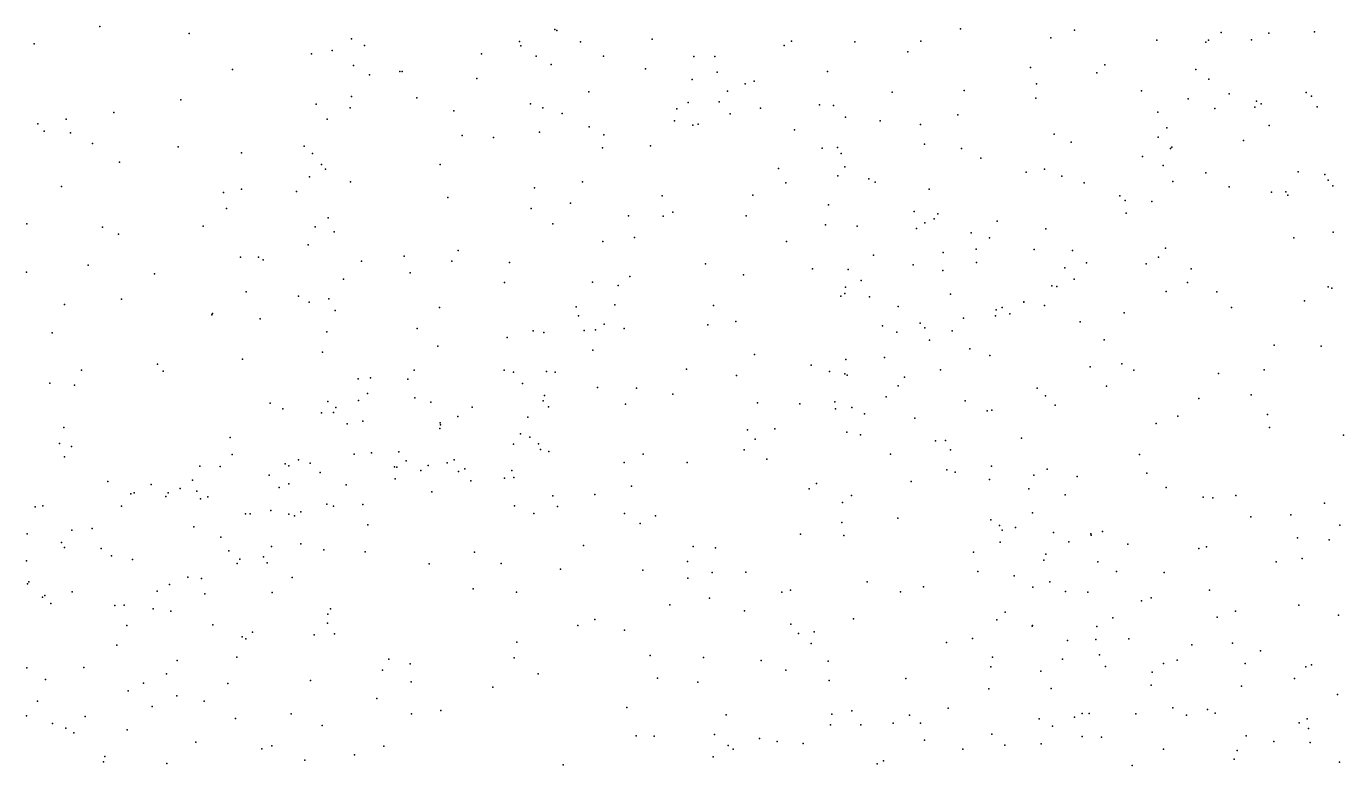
# Model space of a CAD drawing. Header units: metres. Extents: x -23.9 to 23.9, y -28.5 to 28.5.
# Drawn here: x -11.959 to -10.466, y 8.402 to 9.239 of the extents above; entities that cross this region are included whole.
import ezdxf

# ---------------------------------------------------------------- set-up
doc = ezdxf.new("R2010")
doc.units = ezdxf.units.M

msp = doc.modelspace()

# ---------------------------------------------------------------- linework, layer by layer
for p in [(-11.8755, 9.2395, 18.4922), (-11.7744, 9.2313, 18.345), (-11.5905, 9.2254, 19.6336), (-11.36, 9.2358, 21.6545), (-11.358, 9.2348, 19.5302), (-11.2497, 9.2248, 17.1148), (-10.9005, 9.2368, 23.6075), (-10.7982, 9.2265, 23.5264), (-10.7712, 9.2353, 21.2184), (-10.6052, 9.2325, 23.0756), (-10.5512, 9.2318, 19.2017), (-10.4995, 9.2332, 22.667), (-11.95, 9.2198, 21.7382), (-11.6123, 9.2123, 24.6079), (-11.5759, 9.2176, 19.7243), (-11.4001, 9.2225, 13.0157), (-11.3988, 9.2174, 19.7246), (-11.3311, 9.2219, 17.1647), (-11.1002, 9.2179, 23.698), (-11.0918, 9.2227, 21.5002), (-11.0202, 9.2219, 23.6678), (-10.9603, 9.2106, 21.3333), (-10.9453, 9.2226, 19.4056), (-10.678, 9.224, 23.354), (-10.6226, 9.2215, -11.4117), (-10.6195, 9.2237, 21.1722), (-10.5708, 9.2241, 23.7871), (-11.6359, 9.2084, 18.2287), (-11.5881, 9.1952, 21.6147), (-11.4433, 9.2082, 19.8116), (-11.3814, 9.2056, 19.6147), (-11.3642, 9.1962, 19.87), (-11.3048, 9.2056, 19.7363), (-11.2025, 9.2053, 24.1132), (-11.1789, 9.2053, 19.5202), (-10.7368, 9.1959, 19.272), (-11.7253, 9.1904, 18.2895), (-11.5701, 9.1847, 17.4134), (-11.5358, 9.1882, 1.0479), (-11.5331, 9.1884, 19.8845), (-11.4485, 9.1803, 21.6245), (-11.2572, 9.1912, 19.5845), (-11.176, 9.1877, 17.0842), (-11.0511, 9.1882, 21.4346), (-10.8212, 9.1928, 16.3202), (-10.7458, 9.1867, 16.2627), (-10.6337, 9.1906, 22.8555), (-10.6191, 9.1797, -4.8913), (-11.3216, 9.1651, 24.3652), (-11.2046, 9.1793, 19.7418), (-11.1645, 9.1662, 23.744), (-11.1443, 9.1743, -1.6386), (-11.1342, 9.1773, -10.0081), (-10.9779, 9.1647, 16.5298), (-10.8962, 9.1669, 16.4029), (-10.8144, 9.1744, 19.3214), (-10.6953, 9.1663, 22.7869), (-11.7838, 9.1562, 20.1088), (-11.6305, 9.1514, 17.563), (-11.5906, 9.16, 18.1379), (-11.5166, 9.1583, 17.3309), (-11.3875, 9.1518, 20.0038), (-11.2092, 9.1532, 23.8219), (-11.1738, 9.1541, 19.863), (-11.0602, 9.1505, 19.5043), (-11.0442, 9.1498, 16.8081), (-10.815, 9.1581, 21.2262), (-10.6425, 9.1575, 22.9522), (-10.596, 9.163, 23.2656), (-10.5649, 9.1545, 23.5742), (-10.5598, 9.1515, 23.4838), (-10.5088, 9.1645, 23.9674), (-10.5026, 9.1605, 23.363), (-11.8596, 9.1419, 24.6542), (-11.5921, 9.147, 20.0025), (-11.4744, 9.1439, -10.5787), (-11.3737, 9.147, 24.435), (-11.3518, 9.1406, -4.8273), (-11.2217, 9.146, 19.9355), (-11.1615, 9.1405, 2.6662), (-11.1271, 9.1466, 21.5394), (-11.0307, 9.1365, 16.968), (-10.9034, 9.1392, 19.3886), (-10.6769, 9.1423, 16.2089), (-10.6121, 9.1462, -12.5469), (-10.5671, 9.1477, 23.7434), (-10.4965, 9.1482, 19.2643), (-11.9458, 9.1289, 18.9353), (-11.9387, 9.1208, 0.9272), (-11.9138, 9.1343, -3.9597), (-11.6181, 9.1343, 17.9474), (-11.321, 9.1256, 16.0941), (-11.2245, 9.1324, 21.6358), (-11.2037, 9.1273, 24.032), (-11.1976, 9.1286, 12.3411), (-11.0887, 9.1222, 19.8157), (-10.9916, 9.1324, 21.3534), (-10.9458, 9.1283, 23.5926), (-10.6666, 9.1244, 23.2199), (-10.5506, 9.1272, 21.1549), (-11.9088, 9.1189, 18.5266), (-11.884, 9.1067, 21.6852), (-11.4651, 9.1159, 17.2624), (-11.4297, 9.1134, 20.0733), (-11.3776, 9.1196, 21.6382), (-11.3045, 9.1165, 20.048), (-10.9411, 9.1061, 16.4661), (-10.7944, 9.1172, 22.6734), (-10.7752, 9.1083, 22.5213), (-10.6764, 9.1137, -1.6964), (-10.5797, 9.1101, -13.325), (-11.787, 9.1028, 18.3182), (-11.7153, 9.0962, 24.6218), (-11.6441, 9.1037, 17.8146), (-11.6345, 9.0954, 24.5927), (-11.3062, 9.1018, 17.1391), (-11.2516, 9.1042, 23.7144), (-11.0572, 9.1015, 21.4389), (-11.0397, 9.102, 19.719), (-11.0358, 9.0955, 16.8869), (-10.8993, 9.101, -10.9789), (-10.8774, 9.09, -15.9202), (-10.6944, 9.0919, 22.893), (-10.6624, 9.1011, 23.0876), (-10.661, 9.1026, 1.2644), (-11.8535, 9.0856, 18.3688), (-11.6246, 9.0829, 21.6175), (-11.6199, 9.0776, 20.0946), (-11.4899, 9.0828, 24.5065), (-11.1067, 9.0784, 19.986), (-11.0315, 9.0801, 16.7332), (-10.8051, 9.0777, -1.2554), (-10.6707, 9.0819, 22.5197), (-11.6381, 9.0689, 17.6381), (-11.5915, 9.0632, 17.4695), (-11.3286, 9.0632, 24.3275), (-11.0982, 9.062, 23.6134), (-11.0393, 9.07, 19.8912), (-11.0042, 9.0667, 19.7922), (-10.997, 9.0629, 23.5716), (-10.826, 9.0742, 16.325), (-10.7856, 9.0695, 19.3149), (-10.7602, 9.0621, 22.7865), (-10.6599, 9.0635, 19.2817), (-10.6225, 9.0734, -4.427), (-10.5177, 9.0747, 23.4701), (-10.4878, 9.0715, 23.948), (-10.4837, 9.0653, 16.148), (-11.919, 9.0581, 18.4261), (-11.7356, 9.0511, 20.0899), (-11.715, 9.055, 21.631), (-11.6529, 9.0522, 18.1008), (-11.4815, 9.0455, 20.1598), (-11.3831, 9.0563, 24.3992), (-11.2384, 9.0474, 21.6617), (-11.1356, 9.0482, 21.5588), (-10.9359, 9.055, 19.5011), (-10.72, 9.0473, 23.2185), (-10.596, 9.0576, 16.1836), (-10.5479, 9.0517, 3.2275), (-10.5317, 9.0519, 23.5576), (-10.5297, 9.0483, 19.3005), (-10.4784, 9.0588, 21.1603), (-11.732, 9.033, -5.26), (-11.387, 9.0332, 17.2056), (-11.3422, 9.0389, 21.66), (-11.0499, 9.037, 17.0041), (-10.7138, 9.0421, 22.9674), (-10.6837, 9.041, 16.2251), (-11.9585, 9.0155, 18.8278), (-11.617, 9.0226, 17.5552), (-11.3623, 9.0155, 20.1944), (-11.2766, 9.0247, 23.742), (-11.2374, 9.0245, 23.9405), (-11.2263, 9.0288, 23.6199), (-11.1433, 9.0249, 20.0976), (-10.9531, 9.0298, 19.643), (-10.941, 9.0166, 21.3257), (-10.9302, 9.0214, 23.497), (-10.9261, 9.0271, 22.6064), (-10.8588, 9.0186, 21.2679), (-10.7126, 9.0277, 23.0812), (-11.8725, 9.0118, 21.6903), (-11.8544, 9.0038, 24.6071), (-11.7586, 9.013, 18.2146), (-11.6317, 9.0123, 17.8321), (-11.61, 9.0066, 17.9286), (-11.0533, 9.0144, 20.034), (-11.0177, 9.0129, 16.6792), (-10.9503, 9.0104, 19.4311), (-10.8883, 9.0056, 16.4115), (-10.8037, 9.0098, 2.4733), (-10.4781, 9.0061, 23.4369), (-11.6396, 8.9918, 17.7269), (-11.3056, 8.9957, 23.6529), (-11.2699, 9.0001, 24.1541), (-11.0976, 8.9958, -10.6655), (-10.8826, 8.9869, 22.5266), (-10.8674, 8.9998, 22.7022), (-10.8171, 8.9866, 23.3363), (-10.7737, 8.9855, 19.3033), (-10.6681, 8.9882, 22.5106), (-10.5226, 8.9998, 23.6358), (-11.7162, 8.9778, 20.1453), (-11.6959, 8.978, 24.57), (-11.6904, 8.9747, 21.6367), (-11.5793, 8.9734, 18.1637), (-11.5307, 8.9791, 20.2214), (-11.4769, 8.9733, 24.447), (-11.4697, 8.9853, 17.2898), (-11.4116, 8.9719, 24.3836), (-10.9989, 8.9801, -12.1645), (-10.92, 8.9833, 19.5496), (-10.8822, 8.9717, 23.3957), (-10.7576, 8.9714, 21.2233), (-10.6761, 8.978, 19.3087), (-11.9589, 8.961, 24.5784), (-11.8887, 8.9688, 20.143), (-11.8138, 8.9589, 18.1496), (-11.5241, 8.96, 17.381), (-11.275, 8.956, 24.0611), (-11.1895, 8.9702, 23.5682), (-11.1463, 8.9578, -15.6542), (-11.0682, 8.9647, 21.4894), (-11.0278, 8.964, 0.9652), (-10.954, 8.9692, 19.9701), (-10.9203, 8.9629, 2.9179), (-10.7822, 8.9657, 22.4742), (-10.6902, 8.9703, -5.3085), (-10.6391, 8.9648, 16.2143), (-11.5997, 8.9531, 24.5132), (-11.4173, 8.9492, 20.2589), (-11.3173, 8.9497, 20.244), (-11.2884, 8.9458, 23.8481), (-11.0307, 8.9439, 23.478), (-11.0131, 8.9514, 16.8809), (-10.7971, 8.9452, 22.9365), (-10.7914, 8.9448, 23.1475), (-10.7717, 8.9528, 23.0574), (-10.6431, 8.9492, -10.3477), (-10.4839, 8.9442, 23.7665), (-10.4796, 8.9427, 23.5531), (-11.8509, 8.9304, 24.566), (-11.7098, 8.9384, 2.1488), (-11.6506, 8.9336, -10.8298), (-11.6384, 8.9269, -13.511), (-11.6163, 8.9306, 17.7797), (-11.0359, 8.9337, 20.1094), (-11.0316, 8.9368, 17.012), (-11.0034, 8.9328, 22.6414), (-10.9119, 8.9361, 19.3707), (-10.8288, 8.9268, 21.2747), (-10.8287, 8.9274, 23.2245), (-10.6674, 8.9391, 21.2027), (-10.6101, 8.9387, -11.6782), (-10.5106, 8.9285, -14.5837), (-11.9155, 8.9244, 21.735), (-11.7488, 8.9125, 18.0693), (-11.7479, 8.914, 16.7928), (-11.609, 8.9175, 17.6656), (-11.4908, 8.921, 21.6352), (-11.3359, 8.9215, 23.7579), (-11.3331, 8.9114, 24.1701), (-11.2921, 8.9237, 21.6914), (-11.1803, 8.9231, 21.6715), (-10.9711, 8.9219, 21.3818), (-10.8609, 8.9114, 19.6079), (-10.8601, 8.9181, 22.87), (-10.8533, 8.9208, 19.7218), (-10.8447, 8.9138, 19.3225), (-10.8051, 8.9229, 16.3448), (-10.7149, 8.9147, 16.2829), (-10.5935, 8.9207, 22.5727), (-11.6941, 8.9078, 17.9859), (-11.5162, 8.8971, 20.281), (-11.3041, 8.9018, 24.0004), (-11.2817, 8.8971, 17.174), (-11.1868, 8.901, 20.2384), (-11.1549, 8.9049, 23.4813), (-10.9888, 8.9001, 16.7093), (-10.946, 8.903, 16.5649), (-10.9408, 8.8976, 20.0432), (-10.8972, 8.9088, 19.4835), (-10.7648, 8.9045, 0.5133), (-11.9297, 8.8922, 20.1494), (-11.6186, 8.8933, 17.9027), (-11.4141, 8.8869, 0.9258), (-11.3846, 8.8945, 24.2612), (-11.3725, 8.8926, 17.2411), (-11.3269, 8.8948, 23.5785), (-11.3141, 8.8955, 23.4805), (-10.9727, 8.8928, 22.5423), (-10.9355, 8.8837, 22.8252), (-10.9098, 8.8942, 23.282), (-10.7376, 8.8843, -9.5156), (-11.6234, 8.8703, 21.6321), (-11.4928, 8.8769, 17.3847), (-11.3169, 8.8725, 20.298), (-11.134, 8.8675, 17.1215), (-10.8897, 8.8741, 23.1688), (-10.8671, 8.8663, 19.9416), (-10.5452, 8.8783, 13.9849), (-10.4917, 8.8769, 22.6227), (-11.8102, 8.8566, 18.0134), (-11.7139, 8.8623, 20.2376), (-11.0698, 8.8555, 21.5663), (-11.0305, 8.8618, 2.2447), (-10.9865, 8.8641, 23.3211), (-10.7534, 8.8536, 16.3375), (-10.7178, 8.8569, 21.2519), (-11.8965, 8.8497, 24.5098), (-11.8039, 8.8485, 21.6829), (-11.583, 8.8401, 23.2751), (-11.5691, 8.841, 24.4122), (-11.5265, 8.8394, 23.5841), (-11.5194, 8.8499, 16.4035), (-11.4175, 8.8499, 23.6904), (-11.407, 8.8475, 23.3924), (-11.3695, 8.8482, 23.8014), (-11.3597, 8.8474, 24.1205), (-11.2109, 8.8509, 17.1591), (-11.1543, 8.8436, 23.3935), (-11.0488, 8.8481, 17.0688), (-11.0316, 8.8458, 20.1869), (-11.0289, 8.8442, 22.8106), (-10.9639, 8.842, 16.968), (-10.923, 8.8502, 22.9607), (-10.7042, 8.8498, 22.6076), (-10.6082, 8.846, 22.64), (-10.5564, 8.8501, 21.2183), (-11.9323, 8.8351, 18.0274), (-11.9045, 8.8326, 21.7532), (-11.5724, 8.8235, 17.65), (-11.3967, 8.8346, 20.3336), (-11.3117, 8.8301, 21.6971), (-11.2675, 8.8294, 23.3955), (-11.2262, 8.8226, 21.7211), (-10.9709, 8.8322, 16.8813), (-10.8134, 8.8292, 19.5539), (-10.7349, 8.8317, 19.3092), (-10.5711, 8.8217, 16.2473), (-11.6828, 8.8123, 24.4421), (-11.6173, 8.8141, 20.3072), (-11.6082, 8.8076, 17.7751), (-11.5826, 8.8155, 23.1749), (-11.5186, 8.8183, -9.658), (-11.5005, 8.8134, 17.4462), (-11.4538, 8.808, 24.24), (-11.3734, 8.8151, 17.2804), (-11.3718, 8.821, 23.8918), (-11.3674, 8.8081, 23.3195), (-11.2802, 8.8112, 17.2144), (-11.1306, 8.8126, 22.7519), (-11.0823, 8.8117, 23.2823), (-11.0428, 8.814, 22.6176), (-11.0235, 8.8074, 23.2049), (-10.9845, 8.8194, 21.4629), (-10.8952, 8.8151, 22.5152), (-10.8043, 8.8206, 19.8437), (-10.7932, 8.81, 19.6445), (-10.6305, 8.8176, 19.3285), (-11.6683, 8.8058, 22.8998), (-11.6246, 8.8015, 23.4003), (-11.6108, 8.8019, 23.4956), (-11.5776, 8.7919, 17.8974), (-11.47, 8.7974, 23.2199), (-11.3908, 8.7964, 24.0221), (-11.0419, 8.806, 22.8995), (-11.0092, 8.8002, 23.0235), (-10.9523, 8.7953, 16.7902), (-10.8701, 8.8037, 20.0296), (-10.8651, 8.8043, 16.4992), (-10.6542, 8.7977, 21.2598), (-10.5526, 8.7996, 22.6857), (-11.9163, 8.7849, 0.7748), (-11.5953, 8.7891, 23.5833), (-11.4904, 8.7838, 22.9285), (-11.4902, 8.7899, 23.1062), (-11.4896, 8.7879, 21.5904), (-11.399, 8.7776, 21.5987), (-11.1417, 8.782, 22.8307), (-11.1108, 8.7834, 17.1596), (-11.0294, 8.7794, 22.5281), (-11.0137, 8.7765, 17.1504), (-10.6787, 8.7895, 16.3224), (-10.5502, 8.7849, 19.3338), (-11.9215, 8.7665, 20.181), (-11.9079, 8.7633, 21.6926), (-11.728, 8.7733, 22.9629), (-11.4069, 8.7659, 17.363), (-11.3885, 8.7739, 23.2161), (-11.3785, 8.7662, 22.9258), (-11.1332, 8.7715, 22.9358), (-10.9289, 8.7698, 17.136), (-10.9173, 8.7702, 16.9744), (-10.8314, 8.7728, 19.3198), (-10.4663, 8.7761, 22.7038), (-11.9157, 8.7514, 24.4071), (-11.7258, 8.7541, 24.3886), (-11.6507, 8.748, 21.495), (-11.5876, 8.7547, 21.3231), (-11.5677, 8.7562, 22.8798), (-11.5368, 8.7572, 21.4327), (-11.5284, 8.7472, 17.7083), (-11.4743, 8.7483, 23.8172), (-11.3763, 8.76, 23.1096), (-11.367, 8.7576, 23.012), (-11.2599, 8.7545, 22.8939), (-11.1457, 8.7595, 23.0281), (-11.1199, 8.749, 22.6626), (-10.9796, 8.7546, 20.1939), (-10.9116, 8.7596, 16.6819), (-10.6975, 8.7543, 19.3089), (-11.7624, 8.7408, 21.5672), (-11.7391, 8.7407, 21.3866), (-11.6657, 8.7436, 17.8165), (-11.6614, 8.7412, 21.2781), (-11.6375, 8.7444, 23.1847), (-11.6261, 8.7339, 24.3031), (-11.5418, 8.7401, 21.2252), (-11.539, 8.7398, 23.7274), (-11.5119, 8.7361, 20.361), (-11.5036, 8.7418, 24.169), (-11.482, 8.7447, 21.3038), (-11.4692, 8.735, 23.9206), (-11.4621, 8.738, 17.4845), (-11.4087, 8.736, 21.4949), (-11.2815, 8.7453, 23.0477), (-11.2102, 8.7451, 22.748), (-10.9161, 8.7368, 20.1332), (-10.9064, 8.734, 16.8736), (-10.8655, 8.741, 16.594), (-10.8022, 8.7374, 21.3647), (-10.6892, 8.733, 13.6139), (-11.8666, 8.7234, 17.9203), (-11.8176, 8.72, 22.7898), (-11.7706, 8.7251, 17.9075), (-11.6836, 8.7306, 17.9098), (-11.6724, 8.7169, 23.6399), (-11.6615, 8.721, 23.5528), (-11.5966, 8.7199, 20.3501), (-11.541, 8.7267, 17.8403), (-11.4552, 8.7244, 22.8624), (-11.4173, 8.7275, 21.2303), (-11.4067, 8.7283, 20.3733), (-11.2733, 8.7182, 20.3614), (-11.0637, 8.7214, -5.404), (-10.9562, 8.7234, 21.5217), (-10.8675, 8.726, 21.4304), (-10.8174, 8.7306, 19.982), (-10.7683, 8.7293, -15.6836), (-11.8406, 8.7096, 21.567), (-11.8367, 8.7109, 24.35), (-11.8008, 8.7064, 22.9239), (-11.7982, 8.7106, 21.3056), (-11.7845, 8.7155, -5.1317), (-11.7659, 8.7128, -8.9669), (-11.7616, 8.7039, 21.204), (-11.7533, 8.7062, 20.2865), (-11.4993, 8.7117, 21.1583), (-11.3624, 8.7073, 22.808), (-11.3148, 8.7087, 21.3672), (-11.072, 8.7153, 22.5856), (-11.0241, 8.7077, -15.3421), (-10.8231, 8.7152, 19.4162), (-10.7818, 8.7084, 16.491), (-10.6674, 8.7167, 22.7238), (-10.6254, 8.706, 19.3163), (-10.6147, 8.705, 1.0796), (-10.5883, 8.7078, 16.3357), (-11.9488, 8.6947, 21.6585), (-11.9402, 8.6959, 22.6788), (-11.8511, 8.6955, 21.447), (-11.6818, 8.6907, -9.2954), (-11.6477, 8.6892, 24.2314), (-11.6185, 8.6979, 23.7287), (-11.6107, 8.6958, 21.1037), (-11.5778, 8.6976, 24.1821), (-11.4058, 8.6961, 17.4329), (-11.384, 8.6875, 15.9077), (-11.3569, 8.6953, -5.1723), (-11.2812, 8.6875, 21.492), (-11.0343, 8.6999, 17.2068), (-10.8187, 8.6881, 19.3038), (-10.488, 8.6992, 21.3089), (-11.7691, 8.6723, 24.2781), (-11.7105, 8.6869, 23.0816), (-11.7053, 8.6868, 21.1106), (-11.6615, 8.6865, 23.2671), (-11.6552, 8.6845, 23.4263), (-11.5721, 8.6743, 23.8538), (-11.2633, 8.676, 21.2523), (-11.246, 8.6846, 21.5769), (-11.035, 8.6772, 21.6694), (-10.9713, 8.6822, 21.6011), (-10.8661, 8.6803, 16.75), (-10.8561, 8.6739, 20.0843), (-10.5714, 8.6837, 22.7628), (-10.5261, 8.6857, -4.1832), (-10.4705, 8.6742, 19.3221), (-11.9579, 8.6644, 22.789), (-11.9072, 8.6684, 21.3505), (-11.8842, 8.6702, 21.2523), (-11.7387, 8.6604, 23.6876), (-11.0819, 8.6638, 20.3009), (-11.0327, 8.6625, -12.4129), (-10.8531, 8.6686, 16.9079), (-10.8382, 8.6714, 16.9917), (-10.7949, 8.6658, 16.5738), (-10.7529, 8.6644, 19.5739), (-10.7522, 8.6627, 19.8485), (-10.7394, 8.6668, -11.0785), (-10.5185, 8.6599, 7.9994), (-10.4828, 8.6573, 22.7793), (-11.9191, 8.6543, 21.5711), (-11.9156, 8.6487, 24.2331), (-11.8742, 8.6478, 21.17), (-11.7294, 8.6451, 24.1885), (-11.681, 8.6499, 17.8645), (-11.6478, 8.6531, 21.0371), (-11.622, 8.6461, 24.0115), (-11.575, 8.6439, 17.875), (-11.451, 8.6436, 20.3924), (-11.3277, 8.651, 20.3852), (-11.2033, 8.6498, 21.359), (-11.1781, 8.6484, 21.6306), (-10.8856, 8.6435, -10.6947), (-10.8556, 8.6549, 17.1794), (-10.7777, 8.6552, 14.2539), (-10.7108, 8.6527, 21.3927), (-10.6305, 8.6475, 16.4221), (-10.6217, 8.6495, 21.367), (-11.9588, 8.6336, 21.4166), (-11.8623, 8.6392, 22.7403), (-11.8386, 8.6351, 24.1966), (-11.7202, 8.6308, -4.2829), (-11.7169, 8.6357, 16.5875), (-11.6901, 8.6382, 20.3367), (-11.686, 8.6315, 24.0801), (-11.5026, 8.6301, 17.7682), (-11.4209, 8.6305, 17.5142), (-11.2096, 8.633, 22.6928), (-10.8059, 8.6344, 16.6627), (-10.8037, 8.6412, 22.7105), (-10.745, 8.6326, 19.3706), (-10.5429, 8.6324, 16.3896), (-10.5134, 8.6364, 21.3642), (-11.776, 8.6152, 24.1003), (-11.7604, 8.6138, 21.0188), (-11.6577, 8.6147, 22.8129), (-11.3537, 8.6241, 21.048), (-11.2603, 8.6229, 17.3265), (-11.2093, 8.614, 20.3628), (-11.182, 8.6204, 21.5499), (-11.1436, 8.621, -13.1107), (-10.8809, 8.6217, 22.6651), (-10.8398, 8.6167, 19.3437), (-10.7236, 8.6217, 17.1425), (-10.6698, 8.6205, 22.7717), (-11.9577, 8.6076, 22.6842), (-11.9559, 8.61, 24.1002), (-11.907, 8.5985, 22.8511), (-11.8107, 8.5994, 22.9839), (-11.7968, 8.6069, 20.2783), (-11.6804, 8.5977, 23.3597), (-11.4525, 8.602, 17.6163), (-11.4035, 8.598, 20.9816), (-11.1029, 8.5983, 21.6522), (-11.0929, 8.6006, 22.6158), (-11.0062, 8.6097, 17.2169), (-10.9685, 8.5984, -4.1276), (-10.9422, 8.6041, 20.2065), (-10.8186, 8.6039, 21.4898), (-10.7993, 8.6099, 20.0105), (-10.7815, 8.599, 16.7755), (-10.7562, 8.598, -14.7554), (-10.6184, 8.6005, 19.2867), (-11.9405, 8.5926, 24.0026), (-11.9378, 8.5942, 17.8819), (-11.9311, 8.5852, 21.1166), (-11.8586, 8.5829, 23.9354), (-11.8479, 8.5836, 21.0281), (-11.7566, 8.5964, 23.945), (-11.2299, 8.5838, 21.0791), (-11.1847, 8.5915, 17.2872), (-10.6955, 8.5884, 17.0568), (-10.6843, 8.5917, 16.5589), (-10.5172, 8.5836, 19.2926), (-11.8153, 8.5791, 23.8563), (-11.795, 8.5768, 23.7132), (-11.6174, 8.5732, 20.3701), (-11.6144, 8.5792, 20.9264), (-11.145, 8.5769, 21.2014), (-11.0217, 8.568, -12.7467), (-10.85, 8.5756, 20.0962), (-10.7277, 8.569, 19.7004), (-10.6098, 8.5699, 17.1279), (-10.5889, 8.5765, 22.8003), (-10.4723, 8.5721, 13.3505), (-11.8451, 8.5603, 17.8436), (-11.7477, 8.561, 23.6142), (-11.7026, 8.553, 20.3425), (-11.6175, 8.563, -12.0766), (-11.3342, 8.5603, 2.2282), (-11.3148, 8.567, 17.3989), (-11.2812, 8.5551, 20.9953), (-11.0928, 8.5619, 21.45), (-11.0663, 8.5533, 20.306), (-10.8593, 8.5669, 21.5632), (-10.8193, 8.5597, 19.2153), (-10.8187, 8.5604, 22.7343), (-10.7461, 8.5593, 21.4877), (-11.8564, 8.538, 23.7754), (-11.7144, 8.5474, 23.5108), (-11.7102, 8.5451, 22.8109), (-11.6327, 8.5499, 17.8325), (-11.6098, 8.5511, 15.5174), (-11.403, 8.5413, 20.9107), (-11.084, 8.5514, 21.573), (-11.0697, 8.5399, 21.3338), (-10.9164, 8.5412, 22.6739), (-10.8869, 8.5456, 17.2003), (-10.7791, 8.5435, 19.4514), (-10.7472, 8.5446, 19.8847), (-10.7096, 8.5452, 16.8007), (-10.6385, 8.5383, 17.0191), (-10.5923, 8.5404, 16.5722), (-11.7205, 8.5244, 23.2417), (-11.4061, 8.5236, 20.4082), (-11.2521, 8.5263, 17.3547), (-11.1916, 8.5242, -12.1328), (-10.8641, 8.5244, 19.2874), (-10.7429, 8.527, 19.3238), (-10.5604, 8.5317, 11.6097), (-11.9583, 8.5124, 0.1995), (-11.8937, 8.5127, 20.243), (-11.788, 8.5207, 23.0648), (-11.5554, 8.5097, 20.3924), (-11.5483, 8.5222, 20.8667), (-11.5241, 8.5171, 0.9373), (-11.1262, 8.5207, 22.6598), (-11.0984, 8.5099, 21.1456), (-11.0505, 8.52, 17.2307), (-10.8661, 8.5134, -15.0758), (-10.8093, 8.5087, 17.1789), (-10.785, 8.5223, 19.9981), (-10.7361, 8.5139, 19.5927), (-10.6703, 8.5173, 16.7013), (-10.655, 8.5209, 21.4779), (-10.5779, 8.5173, 7.5806), (-10.5091, 8.5137, 22.8288), (-10.5026, 8.5157, 16.547), (-11.9371, 8.499, 17.8539), (-11.826, 8.495, 23.6967), (-11.8, 8.5055, 22.7854), (-11.7306, 8.4946, 23.4219), (-11.6371, 8.498, 22.8234), (-11.5228, 8.4964, 0.4232), (-11.379, 8.5056, 22.7994), (-11.2436, 8.5005, -9.5778), (-11.1981, 8.4961, 21.0015), (-11.0494, 8.498, 21.2418), (-10.9625, 8.5003, 20.2342), (-10.6833, 8.5074, 16.9007), (-10.5219, 8.5003, 17.0943), (-11.8435, 8.4862, 20.9013), (-11.7883, 8.4806, 23.6018), (-11.4305, 8.4903, 17.5849), (-10.8685, 8.4887, 20.1257), (-10.7978, 8.489, 21.5134), (-10.6845, 8.4928, 17.1777), (-10.5822, 8.4916, 16.6786), (-10.4733, 8.4821, 21.4237), (-11.9464, 8.4746, 20.8634), (-11.8165, 8.4684, 2.6644), (-11.7573, 8.4747, 23.5099), (-11.5619, 8.4778, -13.4012), (-11.4893, 8.4642, 22.8259), (-11.2784, 8.4675, 22.7682), (-11.0237, 8.4636, 22.6587), (-10.9143, 8.4666, 17.151), (-10.6599, 8.4672, 19.2131), (-10.6205, 8.465, 21.4176), (-11.9588, 8.4579, 20.4181), (-11.9294, 8.4492, 20.7787), (-11.8922, 8.4574, 22.9915), (-11.7218, 8.4548, 20.3306), (-11.659, 8.4601, 2.3582), (-11.5224, 8.4602, 17.7701), (-11.1658, 8.459, 20.3501), (-11.0462, 8.4599, 20.2868), (-10.9769, 8.4496, 17.0461), (-10.9581, 8.4589, 21.6024), (-10.9458, 8.4497, 16.8997), (-10.8112, 8.4545, 19.2802), (-10.7714, 8.4565, 17.0628), (-10.7624, 8.4606, 16.8929), (-10.7548, 8.4608, 16.7551), (-10.7018, 8.4602, 8.5507), (-10.6443, 8.4588, 22.8196), (-10.6117, 8.4609, -5.4512), (-10.5167, 8.4501, 16.9723), (-10.5078, 8.4545, 16.8744), (-11.9141, 8.444, 23.7513), (-11.9052, 8.4388, 20.5916), (-11.8447, 8.4423, 23.0662), (-11.6236, 8.447, 20.3646), (-11.2681, 8.4352, 17.3709), (-11.2477, 8.4351, 20.3762), (-11.179, 8.4368, 17.3167), (-11.0479, 8.4478, 16.9563), (-11.0135, 8.4479, 17.1372), (-10.8649, 8.4372, 22.7294), (-10.7961, 8.4464, 13.4523), (-10.7627, 8.4346, 19.906), (-10.7408, 8.4338, 19.7964), (-10.5766, 8.4353, 1.6553), (-10.5061, 8.4437, 17.2152), (-11.767, 8.4282, 20.8207), (-11.6921, 8.4207, 17.8086), (-11.6808, 8.4239, 20.8112), (-11.5538, 8.4237, 20.7972), (-11.1638, 8.4244, 20.9641), (-11.158, 8.4203, 17.1408), (-11.1282, 8.4322, 16.931), (-11.108, 8.4287, 16.8482), (-11.0788, 8.4268, 21.064), (-10.9413, 8.4305, 16.7884), (-10.8977, 8.4202, 21.5398), (-10.8503, 8.4249, 16.779), (-10.8089, 8.4263, -11.8201), (-10.6703, 8.4203, 17.0704), (-10.5871, 8.4185, 16.8302), (-10.5456, 8.4289, 21.3479), (-10.5043, 8.4279, 14.5705), (-11.8714, 8.4057, 20.8221), (-11.8699, 8.4117, 20.2342), (-11.7997, 8.4041, 23.4619), (-11.6433, 8.4076, 0.1118), (-11.5871, 8.4139, -9.5114), (-11.1806, 8.4115, 17.0369), (-10.995, 8.4037, 21.2096), (-10.9876, 8.407, 20.2381), (-10.5903, 8.4088, 16.9286), (-10.4711, 8.4055, 17.2883), (-11.3507, 8.4026, 22.8014), (-10.706, 8.4015, 21.3638)]:
    msp.add_point(p)

doc.saveas('drawing.dxf')
